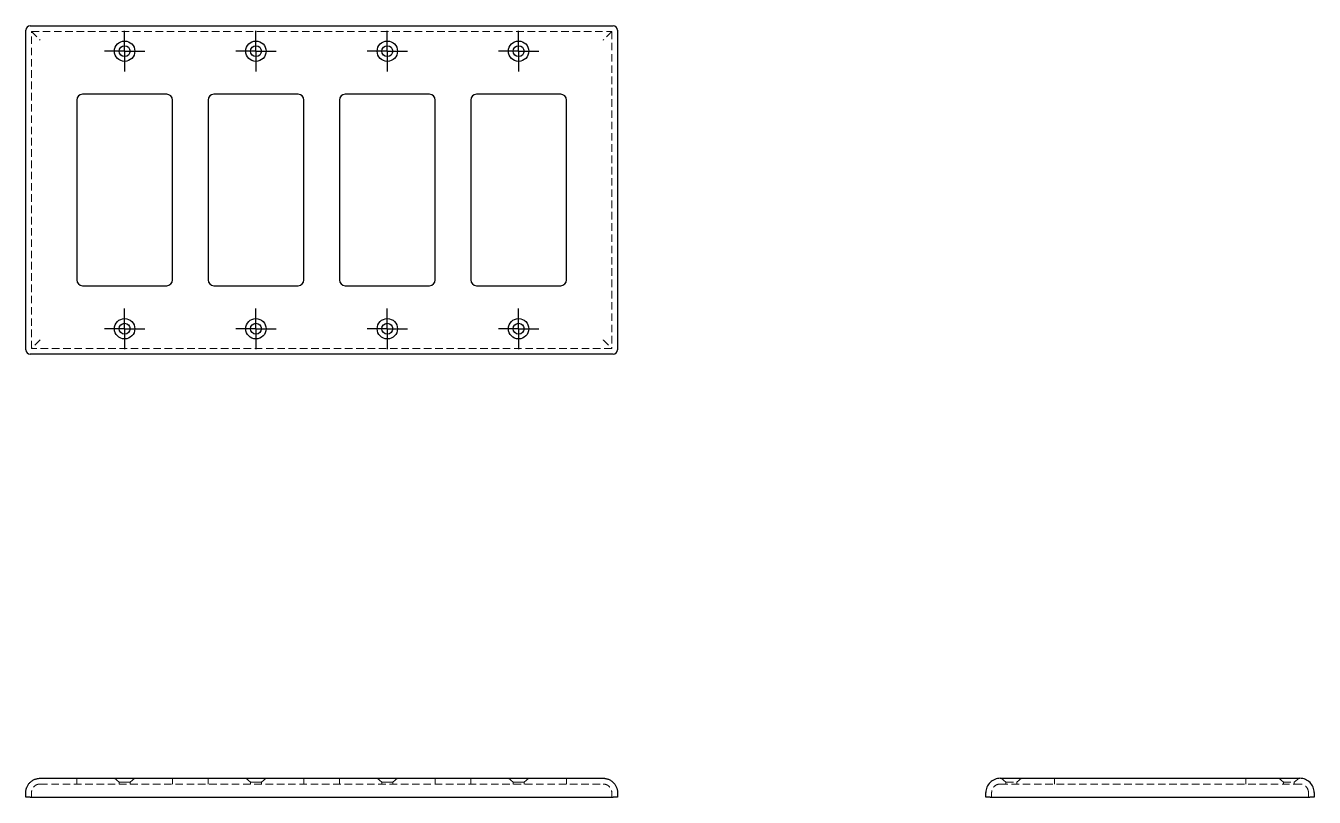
# Model space of a CAD drawing. Header units: millimetres. Extents: x 33 to 251, y 55 to 186.
import ezdxf

# ---------------------------------------------------------------- set-up
doc = ezdxf.new("R2010")
doc.units = ezdxf.units.MM
doc.linetypes.add('HIDDEN', pattern=[1.905, 1.27, -0.635])
doc.layers.add('10', color=7, linetype='Continuous')

# ---------------------------------------------------------------- blocks, each defined once
blk = doc.blocks.new('SW_CENTERMARKSYMBOL_0')
at = {"layer": '10', "color": 0}
for p, q in [((0, 2.5), (0, 3.42)), ((0, 0), (0, 2.5)), ((-2.5, 0), (-3.42, 0)), ((0, 0), (-2.5, 0)), ((0, 0), (0, -2.5)), ((0, 0), (2.5, 0)), ((2.5, 0), (3.42, 0)), ((0, -2.5), (0, -3.42))]:
    blk.add_line(p, q, dxfattribs=at)
blk = doc.blocks.new('SW_CENTERMARKSYMBOL_1')
at = {"layer": '10', "color": 0}
for p, q in [((0, 2.5), (0, 3.42)), ((0, 0), (0, 2.5)), ((-2.5, 0), (-3.42, 0)), ((0, 0), (-2.5, 0)), ((0, 0), (0, -2.5)), ((0, 0), (2.5, 0)), ((2.5, 0), (3.42, 0)), ((0, -2.5), (0, -3.42))]:
    blk.add_line(p, q, dxfattribs=at)
blk = doc.blocks.new('SW_CENTERMARKSYMBOL_2')
at = {"layer": '10', "color": 0}
for p, q in [((0, 2.5), (0, 3.42)), ((0, 0), (0, 2.5)), ((-2.5, 0), (-3.42, 0)), ((0, 0), (-2.5, 0)), ((0, 0), (0, -2.5)), ((0, 0), (2.5, 0)), ((2.5, 0), (3.42, 0)), ((0, -2.5), (0, -3.42))]:
    blk.add_line(p, q, dxfattribs=at)
blk = doc.blocks.new('SW_CENTERMARKSYMBOL_3')
at = {"layer": '10', "color": 0}
for p, q in [((0, 2.5), (0, 3.42)), ((0, 0), (0, 2.5)), ((-2.5, 0), (-3.42, 0)), ((0, 0), (-2.5, 0)), ((0, 0), (0, -2.5)), ((0, 0), (2.5, 0)), ((2.5, 0), (3.42, 0)), ((0, -2.5), (0, -3.42))]:
    blk.add_line(p, q, dxfattribs=at)
blk = doc.blocks.new('SW_CENTERMARKSYMBOL_4')
at = {"layer": '10', "color": 0}
for p, q in [((0, 2.5), (0, 3.42)), ((0, 0), (0, 2.5)), ((-2.5, 0), (-3.42, 0)), ((0, 0), (-2.5, 0)), ((0, 0), (0, -2.5)), ((0, 0), (2.5, 0)), ((2.5, 0), (3.42, 0)), ((0, -2.5), (0, -3.42))]:
    blk.add_line(p, q, dxfattribs=at)
blk = doc.blocks.new('SW_CENTERMARKSYMBOL_5')
at = {"layer": '10', "color": 0}
for p, q in [((0, 2.5), (0, 3.42)), ((0, 0), (0, 2.5)), ((-2.5, 0), (-3.42, 0)), ((0, 0), (-2.5, 0)), ((0, 0), (0, -2.5)), ((0, 0), (2.5, 0)), ((2.5, 0), (3.42, 0)), ((0, -2.5), (0, -3.42))]:
    blk.add_line(p, q, dxfattribs=at)
blk = doc.blocks.new('SW_CENTERMARKSYMBOL_6')
at = {"layer": '10', "color": 0}
for p, q in [((0, 2.5), (0, 3.42)), ((0, 0), (0, 2.5)), ((-2.5, 0), (-3.42, 0)), ((0, 0), (-2.5, 0)), ((0, 0), (0, -2.5)), ((0, 0), (2.5, 0)), ((2.5, 0), (3.42, 0)), ((0, -2.5), (0, -3.42))]:
    blk.add_line(p, q, dxfattribs=at)
blk = doc.blocks.new('SW_CENTERMARKSYMBOL_7')
at = {"layer": '10', "color": 0}
for p, q in [((0, 2.5), (0, 3.42)), ((0, 0), (0, 2.5)), ((-2.5, 0), (-3.42, 0)), ((0, 0), (-2.5, 0)), ((0, 0), (0, -2.5)), ((0, 0), (2.5, 0)), ((2.5, 0), (3.42, 0)), ((0, -2.5), (0, -3.42))]:
    blk.add_line(p, q, dxfattribs=at)

msp = doc.modelspace()

# ---------------------------------------------------------------- linework, layer by layer
at = {"color": 7, "linetype": 'Continuous', "lineweight": 25}
for p, q in [((33.73, 185.74), (132.27, 185.74)), ((33, 130.98), (33, 185.02)), ((133, 185.02), (133, 130.98)), ((41.62, 173.2), (41.62, 142.8)), ((56.83, 174.17), (42.59, 174.17)), ((57.8, 142.8), (57.8, 173.2)), ((63.81, 173.2), (63.81, 142.8)), ((79.03, 174.17), (64.78, 174.17)), ((80, 142.8), (80, 173.2)), ((86, 173.2), (86, 142.8)), ((101.22, 174.17), (86.97, 174.17)), ((102.19, 142.8), (102.19, 173.2)), ((108.2, 173.2), (108.2, 142.8)), ((123.41, 174.17), (109.17, 174.17)), ((124.38, 142.8), (124.38, 173.2)), ((42.59, 141.83), (56.83, 141.83)), ((64.78, 141.83), (79.03, 141.83)), ((86.97, 141.83), (101.22, 141.83)), ((109.17, 141.83), (123.41, 141.83)), ((132.27, 130.26), (33.73, 130.26)), ((35.43, 58.6), (130.57, 58.6)), ((197.68, 58.6), (248.32, 58.6)), ((33, 55.4), (33, 56.18)), ((33.73, 55.4), (33, 55.4)), ((33.73, 55.4), (132.27, 55.4)), ((133, 55.4), (132.27, 55.4)), ((133, 56.18), (133, 55.4)), ((195.26, 55.4), (195.26, 56.18)), ((195.98, 55.4), (195.26, 55.4)), ((195.98, 55.4), (250.02, 55.4)), ((250.74, 55.4), (250.02, 55.4)), ((250.74, 56.18), (250.74, 55.4))]:
    msp.add_line(p, q, dxfattribs=at)
at = {"color": 7, "linetype": 'HIDDEN', "lineweight": 18}
for p, q in [((33.97, 184.77), (132.03, 184.77)), ((33.97, 131.23), (33.97, 184.77)), ((132.03, 184.77), (132.03, 131.23)), ((132.03, 131.23), (33.97, 131.23)), ((35.43, 57.63), (130.57, 57.63)), ((41.62, 58.6), (41.62, 57.63)), ((47.99, 58.6), (48.79, 57.93)), ((48.79, 57.93), (49.71, 57.93)), ((48.79, 57.93), (48.79, 57.63)), ((49.71, 57.93), (50.63, 57.93)), ((50.63, 57.93), (51.43, 58.6)), ((50.63, 57.63), (50.63, 57.93)), ((57.8, 57.63), (57.8, 58.6)), ((63.81, 58.6), (63.81, 57.63)), ((70.19, 58.6), (70.98, 57.93)), ((70.98, 57.93), (71.9, 57.93)), ((70.98, 57.93), (70.98, 57.63)), ((71.9, 57.93), (72.82, 57.93)), ((72.82, 57.93), (73.62, 58.6)), ((72.82, 57.63), (72.82, 57.93)), ((80, 57.63), (80, 58.6)), ((86, 58.6), (86, 57.63)), ((92.38, 58.6), (93.18, 57.93)), ((93.18, 57.93), (94.1, 57.93)), ((93.18, 57.93), (93.18, 57.63)), ((94.1, 57.93), (95.02, 57.93)), ((95.02, 57.93), (95.81, 58.6)), ((95.02, 57.63), (95.02, 57.93)), ((102.19, 57.63), (102.19, 58.6)), ((108.2, 58.6), (108.2, 57.63)), ((114.57, 58.6), (115.37, 57.93)), ((115.37, 57.93), (116.29, 57.93)), ((115.37, 57.93), (115.37, 57.63)), ((116.29, 57.93), (117.21, 57.93)), ((117.21, 57.93), (118.01, 58.6)), ((117.21, 57.63), (117.21, 57.93)), ((124.38, 57.63), (124.38, 58.6)), ((197.68, 57.63), (248.32, 57.63)), ((197.83, 58.6), (198.63, 57.93)), ((198.63, 57.93), (200.47, 57.93)), ((198.63, 57.93), (198.63, 57.63)), ((200.47, 57.93), (201.26, 58.6)), ((200.47, 57.63), (200.47, 57.93)), ((206.83, 58.6), (206.83, 57.63)), ((239.17, 57.63), (239.17, 58.6)), ((244.74, 58.6), (245.53, 57.93)), ((245.53, 57.93), (247.37, 57.93)), ((245.53, 57.93), (245.53, 57.63)), ((247.37, 57.93), (248.17, 58.6)), ((247.37, 57.63), (247.37, 57.93)), ((33.97, 55.4), (33.97, 56.18)), ((132.03, 55.4), (132.03, 56.18)), ((196.23, 55.4), (196.23, 56.18)), ((249.77, 55.4), (249.77, 56.18))]:
    msp.add_line(p, q, dxfattribs=at)
at = {"color": 7, "linetype": 'Continuous', "lineweight": 25}
for centre, radius in [((49.71, 181.45), 1.72), ((71.9, 181.45), 1.72), ((94.1, 181.45), 1.72), ((116.29, 181.45), 1.72), ((49.71, 181.45), 0.92), ((71.9, 181.45), 0.92), ((94.1, 181.45), 0.92), ((116.29, 181.45), 0.92), ((49.71, 134.55), 1.72), ((49.71, 134.55), 0.92), ((71.9, 134.55), 1.72), ((71.9, 134.55), 0.92), ((94.1, 134.55), 1.72), ((94.1, 134.55), 0.92), ((116.29, 134.55), 1.72), ((116.29, 134.55), 0.92)]:
    msp.add_circle(centre, radius, dxfattribs=at)
for centre, radius, start, end in [((33.73, 185.02), 0.727, 90, 180), ((132.27, 185.02), 0.727, 0, 90), ((42.59, 173.2), 0.969, 90, 180), ((56.83, 173.2), 0.969, 0, 90), ((64.78, 173.2), 0.969, 90, 180), ((79.03, 173.2), 0.969, 0, 90), ((86.97, 173.2), 0.969, 90, 180), ((101.22, 173.2), 0.969, 0, 90), ((109.17, 173.2), 0.969, 90, 180), ((123.41, 173.2), 0.969, 0, 90), ((42.59, 142.8), 0.969, 180, 270), ((56.83, 142.8), 0.969, 270, 0), ((64.78, 142.8), 0.969, 180, 270), ((79.03, 142.8), 0.969, 270, 0), ((86.97, 142.8), 0.969, 180, 270), ((101.22, 142.8), 0.969, 270, 0), ((109.17, 142.8), 0.969, 180, 270), ((123.41, 142.8), 0.969, 270, 0), ((33.73, 130.98), 0.727, 180, 270), ((132.27, 130.98), 0.727, 270, 0)]:
    msp.add_arc(centre, radius, start, end, dxfattribs=at)
at = {"color": 7, "linetype": 'HIDDEN', "lineweight": 18}
for points in [[(33.97, 184.77), (33.97, 184.77), (34, 184.74), (34.14, 184.6), (34.26, 184.49), (34.54, 184.21), (34.71, 184.03), (35.07, 183.68), (35.25, 183.49), (35.43, 183.32)], [(132.03, 184.77), (132.03, 184.77), (132, 184.74), (131.86, 184.6), (131.74, 184.49), (131.46, 184.21), (131.29, 184.03), (130.93, 183.68), (130.75, 183.49), (130.57, 183.32)], [(35.43, 132.68), (35.25, 132.51), (35.07, 132.32), (34.71, 131.97), (34.54, 131.79), (34.26, 131.51), (34.14, 131.4), (34, 131.26), (33.97, 131.23), (33.97, 131.23)], [(130.57, 132.68), (130.75, 132.51), (130.93, 132.32), (131.29, 131.97), (131.46, 131.79), (131.74, 131.51), (131.86, 131.4), (132, 131.26), (132.03, 131.23), (132.03, 131.23)], [(35.43, 57.63), (35.25, 57.63), (35.07, 57.6), (34.71, 57.46), (34.54, 57.34), (34.26, 57.06), (34.14, 56.89), (34, 56.53), (33.97, 56.35), (33.97, 56.18)], [(130.57, 57.63), (130.75, 57.63), (130.93, 57.6), (131.29, 57.46), (131.46, 57.34), (131.74, 57.06), (131.86, 56.89), (132, 56.53), (132.03, 56.35), (132.03, 56.18)], [(197.68, 57.63), (197.51, 57.63), (197.32, 57.6), (196.97, 57.46), (196.79, 57.34), (196.51, 57.06), (196.4, 56.89), (196.26, 56.53), (196.23, 56.35), (196.23, 56.18)], [(249.77, 56.18), (249.77, 56.35), (249.74, 56.53), (249.6, 56.89), (249.49, 57.06), (249.21, 57.34), (249.03, 57.46), (248.68, 57.6), (248.49, 57.63), (248.32, 57.63)]]:
    msp.add_open_spline(points, degree=3, knots=[0, 0, 0, 0, 0.25, 0.25, 0.5, 0.5, 0.75, 0.75, 1, 1, 1, 1], dxfattribs=at)
at = {"color": 7, "linetype": 'Continuous', "lineweight": 25}
for points, knots in [([(33, 56.18), (33, 56.22), (33, 56.3), (33.01, 56.43), (33.03, 56.56), (33.06, 56.69), (33.09, 56.82), (33.13, 56.94), (33.21, 57.18), (33.39, 57.52), (33.7, 57.9), (34.09, 58.21), (34.44, 58.4), (34.75, 58.51), (34.96, 58.56), (35.19, 58.59), (35.34, 58.6), (35.43, 58.6)], [0, 0, 0, 0, 0.030515, 0.061179, 0.092034, 0.123122, 0.154485, 0.18616, 0.218187, 0.338051, 0.468434, 0.594272, 0.738639, 0.801465, 0.872388, 0.925509, 1, 1, 1, 1]), ([(130.57, 58.6), (130.62, 58.6), (130.71, 58.6), (130.83, 58.59), (130.93, 58.57), (131.07, 58.55), (131.25, 58.51), (131.56, 58.4), (131.91, 58.21), (132.3, 57.9), (132.61, 57.52), (132.8, 57.15), (132.91, 56.85), (132.96, 56.63), (132.99, 56.4), (133, 56.25), (133, 56.18)], [0, 0, 0, 0, 0.039927, 0.074509, 0.103748, 0.127643, 0.198565, 0.261399, 0.405769, 0.531618, 0.662004, 0.781878, 0.837676, 0.892485, 0.946519, 1, 1, 1, 1]), ([(197.68, 58.6), (197.36, 58.6), (197.05, 58.53), (196.46, 58.29), (196.19, 58.11), (195.74, 57.66), (195.56, 57.4), (195.32, 56.81), (195.26, 56.49), (195.26, 56.18)], [0, 0, 0, 0, 0.25, 0.25, 0.5, 0.5, 0.75, 0.75, 1, 1, 1, 1]), ([(250.74, 56.18), (250.74, 56.49), (250.68, 56.81), (250.44, 57.4), (250.26, 57.66), (249.81, 58.11), (249.54, 58.29), (248.95, 58.53), (248.64, 58.6), (248.32, 58.6)], [0, 0, 0, 0, 0.25, 0.25, 0.5, 0.5, 0.75, 0.75, 1, 1, 1, 1])]:
    msp.add_open_spline(points, degree=3, knots=knots, dxfattribs=at)

# ---------------------------------------------------------------- block references
at = {"layer": '10'}
for name, p in [('SW_CENTERMARKSYMBOL_1', (49.71, 181.45)), ('SW_CENTERMARKSYMBOL_6', (71.9, 181.45)), ('SW_CENTERMARKSYMBOL_4', (94.1, 181.45)), ('SW_CENTERMARKSYMBOL_3', (116.29, 181.45)), ('SW_CENTERMARKSYMBOL_0', (49.71, 134.55)), ('SW_CENTERMARKSYMBOL_7', (71.9, 134.55)), ('SW_CENTERMARKSYMBOL_5', (94.1, 134.55)), ('SW_CENTERMARKSYMBOL_2', (116.29, 134.55))]:
    msp.add_blockref(name, p, dxfattribs=at)

doc.saveas('drawing.dxf')
